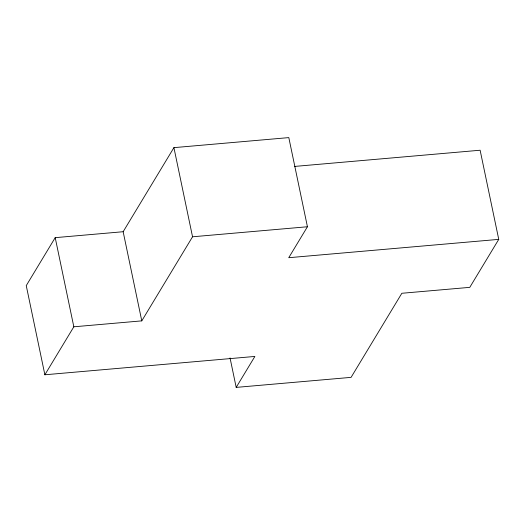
<?xml version="1.0" encoding="UTF-8"?>
<svg xmlns="http://www.w3.org/2000/svg" width="525" height="525" viewBox="0 0 525 525"><rect width="100%" height="100%" fill="white"/><g stroke="black" fill="none" stroke-linecap="round" stroke-linejoin="round"><path stroke-width="0.79" d="M498.75 239.374L288.743 257.709L307.433 226.754L288.809 137.609L173.919 147.643L123.152 231.722L55.204 237.654L26.25 285.626L44.874 374.778L254.874 356.442L236.191 387.391L351.081 377.363L401.848 293.278L469.783 287.352L498.75 239.374L480.126 150.229L294.63 166.425M44.874 374.778L73.828 326.799L55.204 237.654M73.828 326.799L141.776 320.867L192.544 236.788L173.919 147.643M192.544 236.788L307.433 226.754M230.042 357.938L236.191 387.391M123.152 231.722L141.776 320.867"/></g></svg>
